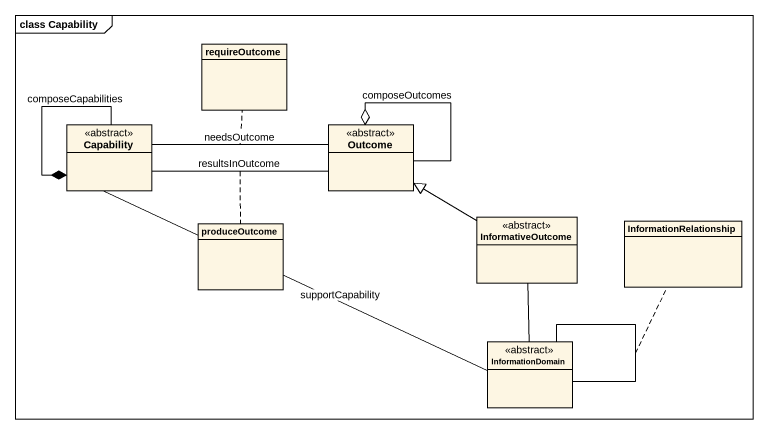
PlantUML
@startuml
mainframe class Capability
hide circle
hide empty members
class requireOutcome
class Capability <<abstract>>
class Outcome <<abstract>>
class produceOutcome
class InformativeOutcome <<abstract>>
class InformationRelationship
class InformationDomain <<abstract>>
Capability --* Capability : composeCapabilities
Capability -right- Outcome : resultsInOutcome
(Capability, Outcome) .. produceOutcome
Capability -right- Outcome : needsOutcome
(Capability, Outcome) .. requireOutcome
Outcome --o Outcome : composeOutcomes
InformativeOutcome -left-|> Outcome
InformativeOutcome -- InformationDomain
InformationDomain -left- Capability : supportCapability
InformationDomain -- InformationDomain
(InformationDomain, InformationDomain) .. InformationRelationship
@enduml
